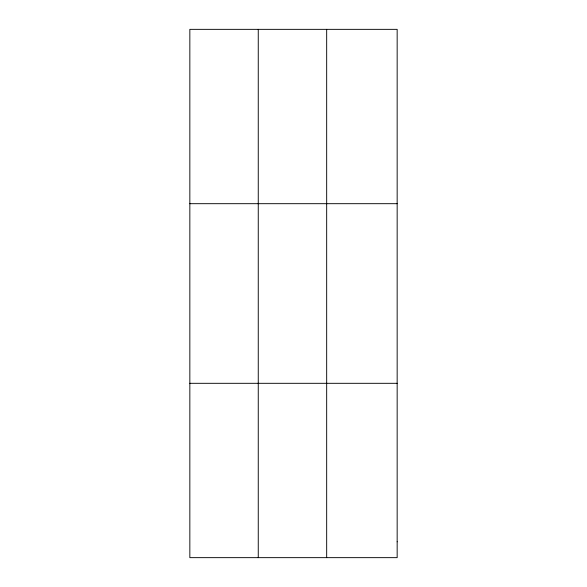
<?xml version="1.0" encoding="UTF-8"?>
<svg xmlns="http://www.w3.org/2000/svg" width="587" height="587" viewBox="0 0 587 587"><rect width="100%" height="100%" fill="white"/><g stroke="black" fill="none" stroke-linecap="round" stroke-linejoin="round"><path stroke-width="0.88" d="M258.258 557.65L258.258 29.35M326.673 557.65L326.673 29.35M189.843 203.689L397.157 203.689M189.843 383.311L397.157 383.311M397.157 541.801L397.157 557.65L189.843 557.65L189.843 29.35L397.157 29.35L397.157 541.801"/></g></svg>
